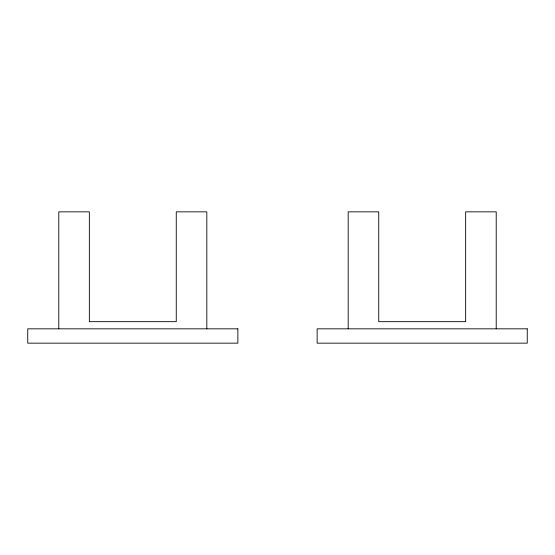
<?xml version="1.0" encoding="UTF-8"?>
<svg xmlns="http://www.w3.org/2000/svg" width="555" height="555" viewBox="0 0 555 555"><rect width="100%" height="100%" fill="white"/><g stroke="black" fill="none" stroke-linecap="round" stroke-linejoin="round"><path stroke-width="0.83" d="M496.212 328.831L496.212 211.844L465.652 211.844L465.652 321.671L378.739 321.671L378.739 211.844L348.179 211.844L348.179 328.831M206.821 328.831L206.821 211.844L176.261 211.844L176.261 321.671L89.348 321.671L89.348 211.844L58.788 211.844L58.788 328.831M237.859 328.831L27.75 328.831L27.75 343.156L237.859 343.156L237.859 328.831M527.25 328.831L317.141 328.831L317.141 343.156L527.25 343.156L527.25 328.831"/></g></svg>
